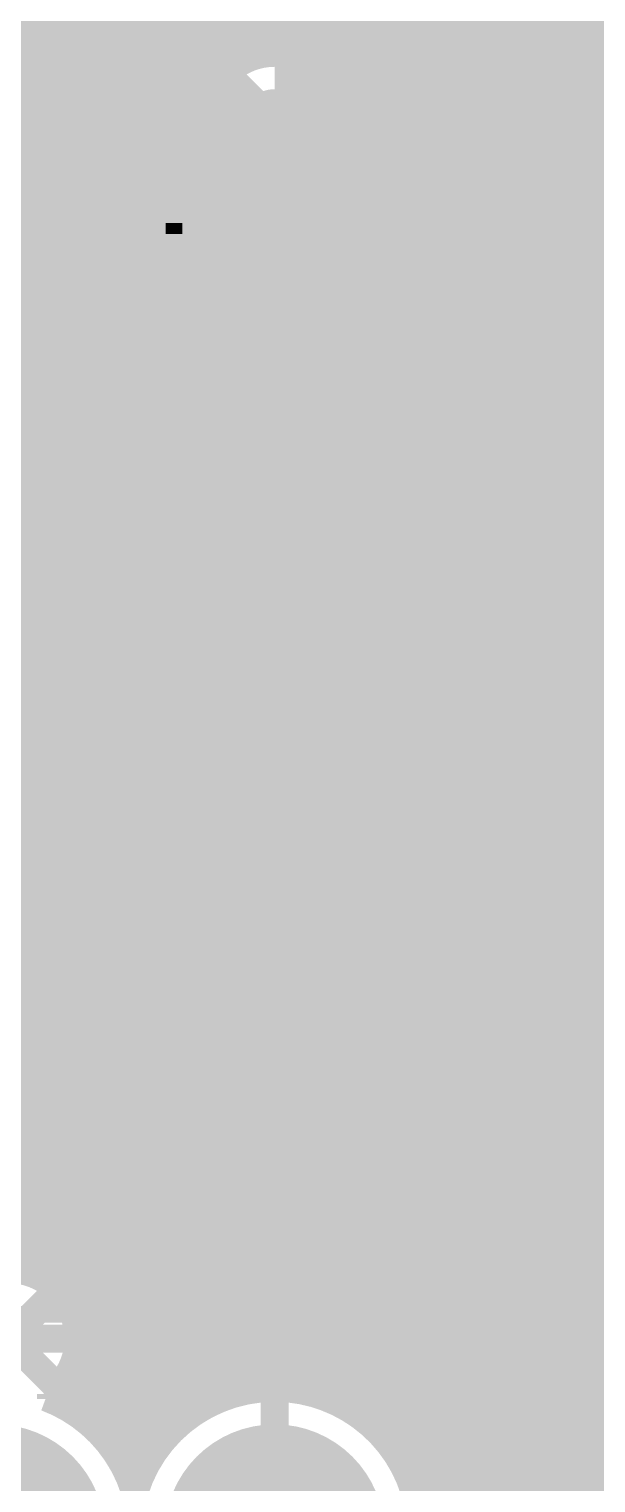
# Model space of a CAD drawing. Extents: x -3 to 92, y -53 to 125.
# Drawn here: x 25.07 to 30.22, y 105.24 to 118.45 of the extents above; entities that cross this region are included whole.
import ezdxf

# ---------------------------------------------------------------- set-up
doc = ezdxf.new("R2010")
doc.units = 0
doc.header["$MEASUREMENT"] = 0
doc.layers.get('0').update_dxf_attribs({"linetype": 'CONTINUOUS'})
for name, color, linetype in [('23-325-0_AST', 7, 'CONTINUOUS'), ('23-325-0_BOT', 7, 'CONTINUOUS'), ('23-325-0_DRD', 2, 'CONTINUOUS'), ('23-325-0_IN1', 4, 'CONTINUOUS'), ('23-325-0_IN2', 3, 'CONTINUOUS'), ('23-325-0_SMB', 5, 'CONTINUOUS'), ('23-325-0_SMT', 10, 'CONTINUOUS'), ('23-325-0_SPT', 14, 'CONTINUOUS'), ('23-325-0_SST', 9, 'CONTINUOUS'), ('23-325-0_TOP', 12, 'CONTINUOUS'), ('THRUHOLE_TAP', 8, 'CONTINUOUS')]:
    doc.layers.add(name, color=color, linetype=linetype)

# ---------------------------------------------------------------- blocks, each defined once
blk = doc.blocks.new('ROUND_32')
at = {"const_width": 0.99949}
blk.add_lwpolyline([(-0.499744, 0, 1), (0.499744, 0, 1)], format="xyb", close=True, dxfattribs=at)
blk = doc.blocks.new('ROUND_68')
at = {"const_width": 0.29972}
blk.add_lwpolyline([(-0.14986, 0, 1), (0.14986, 0, 1)], format="xyb", close=True, dxfattribs=at)
blk = doc.blocks.new('ROUND_78')
at = {"const_width": 0.29972}
blk.add_lwpolyline([(-0.14986, 0, 1), (0.14986, 0, 1)], format="xyb", close=True, dxfattribs=at)
blk = doc.blocks.new('RECTANGLE_18')
blk.add_solid([(1.3716, 1.0795), (1.3716, -1.0795), (-1.3716, 1.0795), (-1.3716, -1.0795)])
blk = doc.blocks.new('RECTANGLE_81')
blk.add_solid([(0.40005, 0.29972), (0.40005, -0.29972), (-0.40005, 0.29972), (-0.40005, -0.29972)])
blk = doc.blocks.new('RECTANGLE_44')
blk.add_solid([(0.35052, 0.25019), (0.35052, -0.25019), (-0.35052, 0.25019), (-0.35052, -0.25019)])
blk = doc.blocks.new('ROUND_84')
at = {"const_width": 0.10033}
blk.add_lwpolyline([(-0.050164, 0, 1), (0.050164, 0, 1)], format="xyb", close=True, dxfattribs=at)

msp = doc.modelspace()

# ---------------------------------------------------------------- linework, layer by layer
at = {"layer": '23-325-0_AST', "const_width": 0.1524}
for points in [[(22.76856, 115.22456), (22.7584, 116.3828), (23.114, 116.8146), (26.3144, 116.8146), (26.7716, 116.3574), (26.76398, 109.2327), (22.76602, 109.2327), (22.76602, 110.871), (22.76856, 115.22456)], [(26.797, 114.935), (26.797, 113.411), (27.813, 113.411), (27.813, 115.189), (26.924, 115.189), (26.797, 115.062), (26.797, 114.935)], [(28.702, 114.935), (28.702, 113.411), (29.718, 113.411), (29.718, 115.189), (28.829, 115.189), (28.702, 115.062), (28.702, 114.935)], [(25.56764, 114.41684), (25.56764, 114.18062)], [(25.56764, 114.3), (24.55164, 114.3), (24.71928, 114.18062)], [(24.71928, 113.69802), (24.55164, 113.6396), (24.55164, 113.284), (24.71928, 113.22304), (24.88946, 113.22304), (25.05964, 113.284), (25.05964, 113.6396), (25.22728, 113.69802), (25.39746, 113.69802), (25.56764, 113.6396), (25.56764, 113.284), (25.39746, 113.22304)], [(29.29382, 112.97158), (29.29382, 112.61598), (29.12618, 112.55502), (28.956, 112.55502), (28.78582, 112.61598), (28.78582, 112.97158), (28.956, 113.03), (29.12618, 113.03), (29.80182, 112.79378)], [(24.55164, 112.85982), (24.88946, 112.85982), (25.56764, 112.6236), (24.88946, 112.38484), (24.55164, 112.38484)], [(28.15082, 112.85982), (28.15082, 112.38738), (27.47518, 112.85982), (27.305, 112.85982), (27.13482, 112.8014), (27.13482, 112.4458), (27.305, 112.38738)], [(28.956, 112.1918), (28.78582, 112.13338), (28.78582, 111.77778), (28.956, 111.71682), (29.12618, 111.71682), (29.29382, 111.77778), (29.29382, 112.13338), (29.464, 112.1918), (29.63418, 112.1918), (29.80182, 112.13338), (29.80182, 111.77778), (29.63418, 111.71682)], [(28.15082, 112.02162), (28.15082, 111.7854)], [(25.56764, 111.7854), (24.55164, 111.7854)], [(28.15082, 111.90478), (27.13482, 111.90478), (27.305, 111.7854)], [(27.305, 111.3028), (27.13482, 111.24438), (27.13482, 110.88878), (27.305, 110.82782), (27.47518, 110.82782), (27.64282, 110.88878), (27.64282, 111.24438), (27.813, 111.3028), (27.98318, 111.3028), (28.15082, 111.24438), (28.15082, 110.88878), (27.98318, 110.82782)], [(28.78582, 111.3536), (29.12618, 111.3536), (29.80182, 111.11738), (29.12618, 110.87862), (28.78582, 110.87862)], [(27.13482, 110.4646), (27.47518, 110.4646), (28.15082, 110.22838), (27.47518, 109.98962), (27.13482, 109.98962)], [(28.78582, 110.5154), (28.78582, 110.04042)], [(29.80182, 110.27918), (28.78582, 110.27918)], [(27.13482, 109.6264), (27.13482, 109.15142)], [(28.15082, 109.39018), (27.13482, 109.39018)], [(28.52928, 106.77398), (28.52928, 107.1753), (29.53004, 107.1753), (29.53004, 102.3747), (19.99996, 102.3747), (19.99996, 107.1753), (21.00072, 107.1753), (21.00072, 106.77398), (28.52928, 106.77398)]]:
    msp.add_lwpolyline(points, dxfattribs=at)
at = {"layer": '23-325-0_BOT', "const_width": 0.254}
for points in [[(28.702, 124.46), (28.702, 104.77246)], [(28.9306, 124.46), (28.9306, 105.01376)], [(29.1592, 124.46), (29.1592, 105.24236)], [(27.1018, 121.29262), (27.1018, 118.1989)], [(29.3878, 121.04878), (29.3878, 105.47096)], [(29.6164, 120.7643), (29.6164, 105.69956)], [(30.3022, 120.74906), (30.3022, 106.1212)], [(29.845, 120.66778), (29.845, 105.92816)], [(30.0736, 120.6627), (30.0736, 106.0958)], [(27.3304, 120.36298), (27.3304, 118.23192)], [(25.7302, 120.2309), (25.7302, 105.6894)], [(26.8732, 120.28678), (26.8732, 118.0592)], [(28.4734, 120.18772), (28.4734, 105.41)], [(25.5016, 120.10898), (25.5016, 106.71048)], [(25.9588, 119.98706), (25.9588, 105.36174)], [(26.6446, 120.0023), (26.6446, 105.92816)], [(27.559, 120.02008), (27.559, 118.17858)], [(27.7876, 119.91086), (27.7876, 118.00586)], [(28.2448, 119.97182), (28.2448, 105.7148)], [(25.3492, 119.83466), (25.3492, 106.9848)], [(26.1874, 119.9007), (26.1874, 105.49636)], [(26.416, 119.90578), (26.416, 105.76306)], [(28.0162, 119.89816), (28.0162, 105.89768)], [(63.06312, 118.4148), (25.3492, 118.4148)], [(27.06878, 118.1862), (25.3492, 118.1862)], [(62.99962, 118.1862), (27.54122, 118.1862)], [(26.7843, 117.9576), (25.3492, 117.9576)], [(63.02248, 117.9576), (27.8257, 117.9576)], [(26.68778, 117.729), (25.3492, 117.729)], [(63.1444, 117.729), (27.92222, 117.729)], [(26.6827, 117.5004), (25.3492, 117.5004)], [(69.81698, 117.5004), (27.9273, 117.5004)], [(26.76906, 117.2718), (25.3492, 117.2718)], [(79.8068, 117.2718), (27.84094, 117.2718)], [(26.8732, 117.14226), (26.8732, 106.0323)], [(27.7876, 117.1956), (27.7876, 106.01452)], [(27.0129, 117.0432), (25.3492, 117.0432)], [(27.559, 117.02542), (27.559, 106.08056)], [(79.96428, 117.0432), (27.59456, 117.0432)], [(27.1018, 117.0051), (27.1018, 106.08818)], [(27.3304, 116.97208), (27.3304, 106.10342)], [(80.14208, 116.8146), (25.3492, 116.8146)], [(80.34274, 116.586), (25.3492, 116.586)], [(80.57134, 116.3574), (25.3492, 116.3574)], [(80.83296, 116.1288), (25.3492, 116.1288)], [(81.13522, 115.9002), (25.3492, 115.9002)], [(81.49336, 115.6716), (25.3492, 115.6716)], [(81.93786, 115.443), (25.3492, 115.443)], [(82.54492, 115.2144), (25.3492, 115.2144)], [(86.233, 114.9858), (25.3492, 114.9858)], [(63.95466, 114.7572), (25.3492, 114.7572)], [(63.80226, 114.5286), (25.3492, 114.5286)], [(63.75908, 114.3), (25.3492, 114.3)], [(63.80226, 114.0714), (25.3492, 114.0714)], [(56.0959, 113.8428), (25.3492, 113.8428)], [(55.85206, 113.6142), (25.3492, 113.6142)], [(39.3446, 113.3856), (25.3492, 113.3856)], [(39.17442, 113.157), (25.3492, 113.157)], [(39.12108, 112.9284), (25.3492, 112.9284)], [(39.1541, 112.6998), (25.3492, 112.6998)], [(39.29126, 112.4712), (25.3492, 112.4712)], [(39.2938, 112.2426), (25.3492, 112.2426)], [(39.2938, 112.014), (25.3492, 112.014)], [(36.49472, 111.7854), (25.3492, 111.7854)], [(36.27882, 111.5568), (25.3492, 111.5568)], [(36.20516, 111.3282), (25.3492, 111.3282)], [(36.21786, 111.0996), (25.3492, 111.0996)], [(36.32708, 110.871), (25.3492, 110.871)], [(36.66998, 110.6424), (25.3492, 110.6424)], [(39.2938, 110.4138), (25.3492, 110.4138)], [(39.2938, 110.1852), (25.3492, 110.1852)], [(39.2938, 109.9566), (25.3492, 109.9566)], [(39.2938, 109.728), (25.3492, 109.728)], [(39.2938, 109.4994), (25.3492, 109.4994)], [(39.2938, 109.2708), (25.3492, 109.2708)], [(39.2938, 109.0422), (25.3492, 109.0422)], [(39.2938, 108.8136), (25.3492, 108.8136)], [(39.2938, 108.585), (25.3492, 108.585)], [(39.2938, 108.3564), (25.3492, 108.3564)], [(39.2938, 108.1278), (25.3492, 108.1278)], [(39.2938, 107.8992), (25.3492, 107.8992)], [(39.2938, 107.6706), (25.3492, 107.6706)], [(39.2938, 107.442), (25.3492, 107.442)], [(39.2938, 107.2134), (25.3492, 107.2134)], [(32.30626, 106.9848), (25.3492, 106.9848)], [(32.1691, 106.7562), (25.4889, 106.7562)], [(32.13608, 106.5276), (25.52192, 106.5276)], [(25.5016, 106.39298), (25.5016, 105.88244)], [(32.18942, 106.299), (25.46858, 106.299)], [(25.273, 106.05008), (25.273, 106.00436)], [(27.00274, 106.0704), (25.29586, 106.0704)], [(30.01518, 106.0704), (27.60726, 106.0704)], [(31.06166, 106.1212), (30.226, 106.1212)], [(29.90342, 105.98658), (28.76296, 104.84866)], [(26.50998, 105.8418), (25.56002, 105.8418)], [(29.7561, 105.8418), (28.10002, 105.8418)], [(31.496, 105.664), (30.226, 105.664), (29.083, 104.521), (29.083, 97.536), (27.305, 95.758), (27.305, 93.345)], [(26.27122, 105.6132), (25.79624, 105.6132)], [(29.5275, 105.6132), (28.33624, 105.6132)], [(26.12136, 105.3846), (25.9461, 105.3846)], [(29.2989, 105.3846), (28.4861, 105.3846)], [(29.0703, 105.156), (28.58008, 105.156)], [(30.41396, 105.2068), (29.5402, 104.3305)]]:
    msp.add_lwpolyline(points, dxfattribs=at)
for points in [[(27.305, 118.23192, 0.4142136), (26.67508, 117.602)], [(27.93492, 117.602, 0.4142136), (27.305, 118.23192)], [(26.67508, 117.602, 0.4142136), (27.305, 116.97208)], [(27.305, 116.97208, 0.4142136), (27.93492, 117.602)], [(25.52192, 106.553, 0.1914994), (25.34996, 106.98552)], [(25.22982, 106.0196, 0.2570008), (25.52338, 106.553)], [(27.305, 106.10596, 0.3286704), (26.035, 105.1687)], [(28.63596, 104.775, 0.4142136), (27.305, 106.10596)], [(30.226, 106.1212, 0.1989132), (29.90271, 105.98729)], [(26.035, 105.1687, 0.2322356), (25.23019, 106.02059)]]:
    msp.add_lwpolyline(points, format="xyb", dxfattribs=at)
at = {"layer": '23-325-0_DRD', "const_width": 0.254}
for points in [[(27.94, 118.237), (26.67, 116.967)], [(27.94, 116.967), (26.67, 118.237)], [(27.94, 113.538), (26.67, 112.268)], [(27.94, 112.268), (26.67, 113.538)], [(27.94, 113.538), (26.67, 112.268)], [(27.94, 112.268), (26.67, 113.538)], [(27.94, 113.538), (26.67, 112.268)], [(27.94, 112.268), (26.67, 113.538)], [(29.845, 113.284), (28.575, 112.014)], [(29.845, 112.014), (28.575, 113.284)], [(29.845, 113.284), (28.575, 112.014)], [(29.845, 112.014), (28.575, 113.284)], [(25.527, 107.188), (24.257, 105.918)], [(25.527, 105.918), (24.257, 107.188)], [(25.4, 104.775), (24.765, 105.41)], [(27.305, 105.41), (26.67, 104.775)], [(27.94, 104.775), (27.305, 105.41)]]:
    msp.add_lwpolyline(points, dxfattribs=at)
at = {"layer": '23-325-0_IN1', "const_width": 0.254}
for points in [[(29.591, 124.46), (29.591, 113.14938)], [(29.8196, 124.46), (29.8196, 112.80648)], [(30.0482, 124.46), (30.0482, 95.10522)], [(30.2768, 124.46), (30.2768, 89.7128)], [(27.0764, 121.29008), (27.0764, 118.18874)], [(27.305, 121.34342), (27.305, 118.23192)], [(25.7048, 120.28678), (25.7048, 105.7148)], [(26.8478, 120.2309), (26.8478, 118.0338)], [(28.448, 120.14962), (28.448, 105.45572)], [(25.4762, 120.03278), (25.4762, 106.78922)], [(25.9334, 120.0023), (25.9334, 105.41)], [(26.6192, 119.98706), (26.6192, 105.91546)], [(27.5336, 120.0404), (27.5336, 118.18874)], [(27.7622, 119.91848), (27.7622, 118.0338)], [(28.2194, 119.95912), (28.2194, 105.7402)], [(28.6766, 119.95912), (28.6766, 112.98428)], [(29.1338, 119.91848), (29.1338, 113.27384)], [(29.3624, 120.0404), (29.3624, 113.2586)], [(26.162, 119.90578), (26.162, 105.45572)], [(26.3906, 119.9007), (26.3906, 105.7402)], [(27.9908, 119.89562), (27.9908, 105.91546)], [(28.9052, 119.89562), (28.9052, 113.20018)], [(25.019, 119.65178), (25.019, 107.17022)], [(25.2476, 119.7483), (25.2476, 107.0737)], [(63.06312, 118.4148), (17.69618, 118.4148)], [(27.06878, 118.1862), (17.76984, 118.1862)], [(62.99962, 118.1862), (27.54122, 118.1862)], [(26.7843, 117.9576), (17.7546, 117.9576)], [(63.02248, 117.9576), (27.8257, 117.9576)], [(26.68778, 117.729), (17.64538, 117.729)], [(63.1444, 117.729), (27.92222, 117.729)], [(26.6827, 117.5004), (17.30248, 117.5004)], [(69.81698, 117.5004), (27.9273, 117.5004)], [(26.76906, 117.2718), (-2.413, 117.2718)], [(86.36, 117.2718), (27.84094, 117.2718)], [(26.8478, 117.16766), (26.8478, 113.3348)], [(27.7622, 117.16766), (27.7622, 113.3348)], [(27.0129, 117.0432), (-2.413, 117.0432)], [(27.0764, 117.01526), (27.0764, 113.48974)], [(27.5336, 117.01526), (27.5336, 113.48974)], [(86.36, 117.0432), (27.59456, 117.0432)], [(27.305, 116.97208), (27.305, 113.53292)], [(86.36, 116.8146), (-2.413, 116.8146)], [(86.36, 116.586), (-2.413, 116.586)], [(86.36, 116.3574), (-2.413, 116.3574)], [(86.36, 116.1288), (-2.413, 116.1288)], [(86.36, 115.9002), (-2.413, 115.9002)], [(86.36, 115.6716), (22.24786, 115.6716)], [(86.36, 115.443), (22.42058, 115.443)], [(86.36, 115.2144), (22.47392, 115.2144)], [(86.36, 114.9858), (22.4409, 114.9858)], [(63.95466, 114.7572), (22.3012, 114.7572)], [(63.80226, 114.5286), (-2.413, 114.5286)], [(63.75908, 114.3), (-2.413, 114.3)], [(63.80226, 114.0714), (-2.413, 114.0714)], [(56.0959, 113.8428), (-2.413, 113.8428)], [(55.85206, 113.6142), (-2.413, 113.6142)], [(26.8986, 113.3856), (-2.413, 113.3856)], [(32.60598, 113.3856), (27.70886, 113.3856)], [(26.72842, 113.157), (-2.413, 113.157)], [(28.83662, 113.157), (27.88158, 113.157)], [(30.74162, 113.157), (29.58084, 113.157)], [(26.67508, 112.9284), (-2.413, 112.9284)], [(28.64612, 112.9284), (27.93492, 112.9284)], [(30.55112, 112.9284), (29.77388, 112.9284)], [(26.7081, 112.6998), (-2.413, 112.6998)], [(28.58262, 112.6998), (27.9019, 112.6998)], [(30.48762, 112.6998), (29.83738, 112.6998)], [(26.84526, 112.4712), (-2.413, 112.4712)], [(26.8478, 112.46866), (26.8478, 106.02468)], [(28.60548, 112.4712), (27.7622, 112.4712)], [(27.7622, 112.46866), (27.7622, 106.02468)], [(30.51048, 112.4712), (29.81452, 112.4712)], [(29.8196, 112.48898), (29.8196, 95.3897)], [(27.0764, 112.31626), (27.0764, 106.08564)], [(27.305, 112.27308), (27.305, 106.10596)], [(27.5336, 112.31626), (27.5336, 106.08564)], [(28.6766, 112.31372), (28.6766, 84.91474)], [(28.7274, 112.2426), (-2.413, 112.2426)], [(29.591, 112.14608), (29.591, 95.48622)], [(30.6324, 112.2426), (29.69006, 112.2426)], [(73.54824, 112.014), (-2.413, 112.014)], [(28.9052, 112.09782), (28.9052, 95.15856)], [(29.1338, 112.02416), (29.1338, 95.40494)], [(29.3624, 112.03686), (29.3624, 95.4913)], [(36.49472, 111.7854), (-2.413, 111.7854)], [(36.27882, 111.5568), (-2.413, 111.5568)], [(36.20516, 111.3282), (21.78304, 111.3282)], [(36.21786, 111.0996), (21.97608, 111.0996)], [(36.32708, 110.871), (22.03958, 110.871)], [(36.66998, 110.6424), (22.01672, 110.6424)], [(72.40016, 110.4138), (21.89226, 110.4138)], [(72.25538, 110.1852), (7.85622, 110.1852)], [(72.19188, 109.9566), (8.1407, 109.9566)], [(40.26662, 109.728), (8.23722, 109.728)], [(32.6644, 109.4994), (24.22906, 109.4994)], [(32.54248, 109.2708), (24.35352, 109.2708)], [(32.51962, 109.0422), (24.37638, 109.0422)], [(32.58312, 108.8136), (24.31288, 108.8136)], [(32.77362, 108.585), (24.11984, 108.585)], [(86.36, 108.3564), (20.80006, 108.3564)], [(72.81926, 108.1278), (20.92452, 108.1278)], [(72.42302, 107.8992), (20.94738, 107.8992)], [(57.2516, 107.6706), (20.88388, 107.6706)], [(57.08142, 107.442), (20.69084, 107.442)], [(57.02808, 107.2134), (5.4483, 107.2134)], [(32.30626, 106.9848), (25.3492, 106.9848)], [(32.1691, 106.7562), (25.4889, 106.7562)], [(32.13608, 106.5276), (25.52192, 106.5276)], [(25.4762, 106.31678), (25.4762, 105.89768)], [(32.18942, 106.299), (25.46858, 106.299)], [(27.00274, 106.0704), (25.29586, 106.0704)], [(31.0134, 106.0704), (27.60726, 106.0704)], [(26.50998, 105.8418), (25.56002, 105.8418)], [(30.89148, 105.8418), (28.10002, 105.8418)], [(26.27122, 105.6132), (25.79624, 105.6132)], [(30.86862, 105.6132), (28.33624, 105.6132)], [(26.12136, 105.3846), (25.9461, 105.3846)], [(30.93212, 105.3846), (28.4861, 105.3846)], [(31.12262, 105.156), (28.58008, 105.156)]]:
    msp.add_lwpolyline(points, dxfattribs=at)
for points in [[(27.305, 118.23192, 0.4142136), (26.67508, 117.602)], [(27.93492, 117.602, 0.4142136), (27.305, 118.23192)], [(26.67508, 117.602, 0.4142136), (27.305, 116.97208)], [(27.305, 116.97208, 0.4142136), (27.93492, 117.602)], [(27.305, 113.53292, 0.4142136), (26.67508, 112.903)], [(27.305, 113.53292, 0.4142136), (26.67508, 112.903)], [(27.93492, 112.903, 0.4142136), (27.305, 113.53292)], [(27.93492, 112.903, 0.4142136), (27.305, 113.53292)], [(29.21, 113.27892, 0.4142136), (28.58008, 112.649)], [(29.83992, 112.649, 0.4142136), (29.21, 113.27892)], [(26.67508, 112.903, 0.4142136), (27.305, 112.27308)], [(26.67508, 112.903, 0.4142136), (27.305, 112.27308)], [(27.305, 112.27308, 0.4142136), (27.93492, 112.903)], [(27.305, 112.27308, 0.4142136), (27.93492, 112.903)], [(28.58008, 112.649, 0.4142136), (29.21, 112.01908)], [(29.21, 112.01908, 0.4142136), (29.83992, 112.649)], [(25.52192, 106.553, 0.4142136), (24.892, 107.18292)], [(25.22982, 106.0196, 0.2570008), (25.52338, 106.553)], [(27.305, 106.10596, 0.3286704), (26.035, 105.1687)], [(28.63596, 104.775, 0.4142136), (27.305, 106.10596)], [(26.035, 105.1687, 0.2322356), (25.23019, 106.02059)]]:
    msp.add_lwpolyline(points, format="xyb", dxfattribs=at)
at = {"layer": '23-325-0_IN2'}
for points, const_width in [([(27.305, 117.602), (40.767, 117.602), (45.085, 113.284), (56.388, 113.284)], 1.016), ([(21.844, 115.189), (41.402, 115.189), (45.466, 111.125), (61.341, 111.125)], 1.016), ([(20.32, 107.95), (30.226, 107.95), (33.528, 111.252), (36.83, 111.252)], 0.635), ([(24.892, 106.553), (32.766, 106.553)], 0.254)]:
    msp.add_lwpolyline(points, dxfattribs=dict(at, const_width=const_width))
at = {"layer": '23-325-0_SPT', "const_width": 0.127}
for points in [[(27.60472, 114.80038), (27.00528, 114.80038), (27.00528, 114.50066)], [(27.60472, 114.71656), (27.00528, 114.71656)], [(27.10688, 114.80038), (27.10688, 114.50066)], [(27.22118, 114.80038), (27.22118, 114.50066)], [(27.33548, 114.80038), (27.33548, 114.50066)], [(27.44978, 114.80038), (27.44978, 114.50066)], [(27.56408, 114.80038), (27.56408, 114.50066)], [(27.60472, 114.80038), (27.60472, 114.50066)], [(29.50972, 114.80038), (28.91028, 114.80038), (28.91028, 114.50066)], [(29.50972, 114.71656), (28.91028, 114.71656)], [(29.01188, 114.80038), (29.01188, 114.50066)], [(29.12618, 114.80038), (29.12618, 114.50066)], [(29.24048, 114.80038), (29.24048, 114.50066)], [(29.35478, 114.80038), (29.35478, 114.50066)], [(29.46908, 114.80038), (29.46908, 114.50066)], [(29.50972, 114.80038), (29.50972, 114.50066)], [(27.60472, 114.60226), (27.00528, 114.60226)], [(29.50972, 114.60226), (28.91028, 114.60226)], [(27.60472, 114.50066), (27.00528, 114.50066)], [(29.50972, 114.50066), (28.91028, 114.50066)], [(27.00528, 114.09934), (27.00528, 113.79962)], [(27.60472, 114.09934), (27.00528, 114.09934)], [(27.60472, 114.09934), (27.60472, 113.79962), (27.00528, 113.79962)], [(27.10688, 114.09934), (27.10688, 113.79962)], [(27.22118, 114.09934), (27.22118, 113.79962)], [(27.33548, 114.09934), (27.33548, 113.79962)], [(27.44978, 114.09934), (27.44978, 113.79962)], [(27.56408, 114.09934), (27.56408, 113.79962)], [(28.91028, 114.09934), (28.91028, 113.79962)], [(29.50972, 114.09934), (28.91028, 114.09934)], [(29.50972, 114.09934), (29.50972, 113.79962), (28.91028, 113.79962)], [(29.01188, 114.09934), (29.01188, 113.79962)], [(29.12618, 114.09934), (29.12618, 113.79962)], [(29.24048, 114.09934), (29.24048, 113.79962)], [(29.35478, 114.09934), (29.35478, 113.79962)], [(29.46908, 114.09934), (29.46908, 113.79962)], [(27.60472, 114.01552), (27.00528, 114.01552)], [(27.60472, 113.90122), (27.00528, 113.90122)], [(29.50972, 114.01552), (28.91028, 114.01552)], [(29.50972, 113.90122), (28.91028, 113.90122)]]:
    msp.add_lwpolyline(points, dxfattribs=at)
at = {"layer": '23-325-0_SST', "const_width": 0.1524}
for points in [[(26.13406, 117.1194), (26.13406, 118.1354), (26.01468, 117.96522)], [(29.29382, 118.30558), (29.29382, 117.94998), (29.12618, 117.88902), (28.956, 117.88902), (28.78582, 117.94998), (28.78582, 118.30558), (28.956, 118.364), (29.12618, 118.364), (29.80182, 118.12778)], [(25.53208, 117.96522), (25.47366, 118.1354), (25.11806, 118.1354), (25.05964, 117.96522), (25.05964, 117.79504), (25.11806, 117.6274), (25.47366, 117.6274), (25.53208, 117.45722), (25.53208, 117.28704), (25.47366, 117.1194), (25.11806, 117.1194), (25.05964, 117.28704)], [(28.956, 117.5258), (28.78582, 117.46738), (28.78582, 117.11178), (28.956, 117.05082), (29.12618, 117.05082), (29.29382, 117.11178), (29.29382, 117.46738), (29.464, 117.5258), (29.63418, 117.5258), (29.80182, 117.46738), (29.80182, 117.11178), (29.63418, 117.05082)], [(26.25344, 117.1194), (26.01468, 117.1194)], [(22.76856, 115.22456), (22.76602, 110.871), (22.76602, 109.2327), (26.76398, 109.2327), (26.7716, 116.3574), (26.3144, 116.8146), (23.114, 116.8146), (22.7584, 116.3828), (22.76856, 115.22456)], [(26.3144, 116.7638), (23.114, 116.7638), (22.987, 116.6114), (22.9108, 116.5606), (22.86, 116.5098)], [(26.32964, 116.74856), (23.1013, 116.74856)], [(25.019, 116.7638), (25.019, 116.586)], [(25.15616, 116.7638), (25.15616, 116.586)], [(25.29332, 116.7638), (25.29332, 116.586)], [(25.43048, 116.7638), (25.43048, 116.586)], [(25.56764, 116.7638), (25.56764, 116.586)], [(25.7048, 116.7638), (25.7048, 116.586)], [(25.84196, 116.7638), (25.84196, 116.586)], [(25.97912, 116.7638), (25.97912, 116.586)], [(26.11628, 116.7638), (26.11628, 116.586)], [(26.25344, 116.7638), (26.25344, 116.586)], [(26.3144, 116.7638), (26.4922, 116.586)], [(26.3906, 116.6876), (26.3906, 116.586)], [(28.78582, 116.6876), (29.12618, 116.6876), (29.80182, 116.45138), (29.12618, 116.21262), (28.78582, 116.21262)], [(26.4668, 116.6114), (22.987, 116.6114)], [(26.4922, 116.586), (22.987, 116.586)], [(28.78582, 115.8494), (28.78582, 115.37442)], [(29.80182, 115.61318), (28.78582, 115.61318)], [(26.797, 114.935), (26.797, 115.062), (26.924, 115.189), (27.813, 115.189), (27.813, 113.411), (26.797, 113.411), (26.797, 114.935)], [(28.702, 114.935), (28.702, 115.062), (28.829, 115.189), (29.718, 115.189), (29.718, 113.411), (28.702, 113.411), (28.702, 114.935)], [(22.8092, 113.8428), (26.7462, 113.8428)], [(28.15082, 112.85982), (28.15082, 112.38738), (27.47518, 112.85982), (27.305, 112.85982), (27.13482, 112.8014), (27.13482, 112.4458), (27.305, 112.38738)], [(28.15082, 112.02162), (28.15082, 111.7854)], [(28.15082, 111.90478), (27.13482, 111.90478), (27.305, 111.7854)], [(27.305, 111.3028), (27.13482, 111.24438), (27.13482, 110.88878), (27.305, 110.82782), (27.47518, 110.82782), (27.64282, 110.88878), (27.64282, 111.24438), (27.813, 111.3028), (27.98318, 111.3028), (28.15082, 111.24438), (28.15082, 110.88878), (27.98318, 110.82782)], [(27.13482, 110.4646), (27.47518, 110.4646), (28.15082, 110.22838), (27.47518, 109.98962), (27.13482, 109.98962)], [(29.6164, 110.40618), (29.14142, 110.40618)], [(29.38018, 109.39018), (29.38018, 110.40618)], [(30.4546, 110.40618), (30.4546, 110.06582), (30.21838, 109.39018), (29.97962, 110.06582), (29.97962, 110.40618)], [(27.13482, 109.6264), (27.13482, 109.15142)], [(28.15082, 109.39018), (27.13482, 109.39018)], [(25.64638, 107.23118), (25.64638, 108.24718), (25.527, 108.077)], [(24.56942, 107.73918), (24.92502, 107.73918), (25.0444, 107.90682), (25.0444, 108.077), (24.92502, 108.24718), (24.56942, 108.24718), (24.56942, 107.23118)], [(28.52928, 106.77398), (28.52928, 107.1753), (29.53004, 107.1753), (29.53004, 102.3747), (19.99996, 102.3747), (19.99996, 107.1753), (21.00072, 107.1753), (21.00072, 106.77398), (28.52928, 106.77398)], [(25.76322, 107.23118), (25.527, 107.23118)]]:
    msp.add_lwpolyline(points, dxfattribs=at)
at = {"layer": '23-325-0_TOP'}
for points, const_width in [([(25.5778, 119.00408), (25.5778, 118.0338), (24.765, 117.221), (16.002, 117.221), (14.0208, 115.2398), (13.97, 115.2398)], 0.2794), ([(25.07996, 119.00408), (25.07996, 118.29796), (24.511, 117.729)], 0.254), ([(26.07818, 119.00408), (26.07818, 117.64518), (25.146, 116.713)], 0.2794), ([(26.57856, 119.00408), (26.57856, 117.602), (27.305, 117.602)], 0.254), ([(27.305, 117.602), (26.57856, 117.602), (26.57856, 119.00408)], 0.254), ([(27.305, 117.602), (26.57856, 117.602), (26.57856, 119.00408)], 0.254), ([(27.305, 114.69878), (27.305, 116.078), (29.5783, 118.3513), (29.5783, 119.00408)], 0.254), ([(28.0797, 119.00408), (28.0797, 118.3767)], 0.254), ([(28.57754, 118.1735), (28.57754, 119.00408)], 0.254), ([(29.21, 114.69878), (29.21, 117.221), (30.07868, 118.08968), (30.07868, 119.00408)], 0.254), ([(28.0797, 118.3767), (28.0797, 118.2497), (27.432, 117.602), (27.305, 117.602)], 0.2794), ([(28.75534, 118.1735), (28.14066, 117.56136)], 0.254), ([(28.7655, 118.1862), (28.54452, 118.1862)], 0.254), ([(28.59786, 118.1735), (28.55976, 118.1735)], 0.254), ([(28.75534, 118.1735), (28.59786, 118.1735)], 0.254), ([(28.6766, 118.1735), (28.6766, 118.09476)], 0.254), ([(24.9428, 115.2398), (27.305, 117.602)], 1.016), ([(28.5369, 117.9576), (28.448, 117.9576)], 0.254), ([(28.448, 117.9576), (28.448, 117.86616)], 0.254), ([(28.4099, 117.91696), (28.14066, 117.64772)], 0.254), ([(28.2194, 117.72392), (28.2194, 117.63756)], 0.254), ([(28.3083, 117.729), (28.22194, 117.729)], 0.254), ([(28.14066, 117.56136), (28.14066, 117.602)], 0.254), ([(28.1432, 117.602), (28.14195, 117.64779)], 0.254), ([(25.146, 116.713), (23.241, 116.713)], 0.254), ([(25.7048, 115.2398), (24.9428, 115.2398), (24.765, 115.2398)], 0.254), ([(-0.0762, 59.69), (-0.381, 59.69), (-0.889, 60.198), (-0.889, 67.31), (2.794, 70.993), (2.794, 107.442), (7.62, 112.268), (27.686, 112.268), (28.194, 112.776), (28.194, 114.046), (28.84678, 114.69878), (29.21, 114.69878)], 0.254), ([(27.305, 114.69878), (26.94178, 114.69878), (26.543, 114.3), (26.543, 113.792), (25.527, 112.776), (7.366, 112.776), (2.286, 107.696), (2.286, 71.501), (1.27, 70.485)], 0.254), ([(36.83, 114.69878), (36.21278, 114.69878), (35.814, 114.3), (35.814, 112.395), (34.798, 111.379), (33.147, 111.379), (29.718, 107.95), (29.718, 104.267), (27.432, 101.981), (22.606, 101.981), (17.145, 107.442), (6.731, 107.442), (6.223, 107.95), (4.064, 107.95), (3.302, 107.188), (3.302, 71.628), (8.1788, 66.7512), (8.1788, 66.675)], 0.254), ([(34.925, 114.69878), (34.43478, 114.69878), (33.782, 114.046), (33.782, 112.776), (29.083, 108.077), (29.083, 104.394), (27.686, 102.997), (27.305, 102.997)], 0.254), ([(31.115, 114.69878), (30.33268, 114.69878), (29.972, 114.3381), (29.972, 111.633), (27.305, 108.966), (27.305, 104.775)], 0.254), ([(25.9461, 113.8428), (8.31596, 113.8428)], 0.254), ([(27.305, 113.89868), (27.305, 112.903)], 0.254), ([(27.305, 112.903), (27.305, 113.89868), (27.305, 112.903)], 0.254), ([(27.305, 113.31956), (27.305, 113.89868)], 0.254), ([(29.21, 113.89868), (29.21, 112.649)], 0.254), ([(29.21, 113.89868), (29.21, 112.649)], 0.254), ([(29.21, 113.31956), (29.21, 113.89868)], 0.254), ([(25.9334, 113.8301), (23.0632, 113.8301)], 0.254), ([(25.019, 113.8301), (25.019, 113.2332)], 0.254), ([(25.2476, 113.8301), (25.2476, 113.2332)], 0.254), ([(25.9334, 113.8301), (25.3365, 113.2332)], 0.254), ([(25.4762, 113.8301), (25.4762, 113.37036)], 0.254), ([(25.7048, 113.8301), (25.7048, 113.59896)], 0.254), ([(25.7175, 113.6142), (8.08736, 113.6142)], 0.254), ([(25.4889, 113.3856), (7.85876, 113.3856)], 0.254), ([(26.71572, 113.31956), (26.12136, 112.7252)], 0.254), ([(27.7368, 113.31956), (26.71572, 113.31956)], 0.254), ([(26.8478, 113.31956), (26.8478, 112.7252)], 0.254), ([(27.0764, 113.31956), (27.0764, 112.7252)], 0.254), ([(27.305, 113.31956), (27.305, 112.7252)], 0.254), ([(27.5336, 113.31956), (27.5336, 112.76076)], 0.254), ([(27.7368, 113.31956), (27.7368, 112.96396)], 0.254), ([(29.5148, 113.31956), (28.6512, 113.31956)], 0.254), ([(28.6512, 113.31956), (28.6512, 112.776)], 0.254), ([(28.6766, 113.31956), (28.6766, 110.98276)], 0.254), ([(28.9052, 113.31956), (28.9052, 111.21136)], 0.254), ([(29.1338, 113.31956), (29.1338, 111.43996)], 0.254), ([(29.3624, 113.31956), (29.3624, 111.66856)], 0.254), ([(29.5148, 113.31956), (29.5148, 111.82096)], 0.254), ([(25.3365, 113.2332), (7.70636, 113.2332)], 0.254), ([(26.6192, 113.2205), (26.6192, 112.7252)], 0.254), ([(27.7368, 113.157), (26.55316, 113.157)], 0.254), ([(29.5148, 113.157), (28.6512, 113.157)], 0.254), ([(27.6987, 112.9284), (26.32456, 112.9284)], 0.254), ([(26.3906, 112.9919), (26.3906, 112.7252)], 0.254), ([(27.7368, 112.96396), (27.4955, 112.7252)], 0.254), ([(29.5148, 112.9284), (28.6512, 112.9284)], 0.254), ([(33.3248, 112.96396), (28.76296, 108.40466)], 0.254), ([(27.4955, 112.7252), (26.12136, 112.7252)], 0.254), ([(26.162, 112.7633), (26.162, 112.7252)], 0.254), ([(29.5148, 112.6998), (28.64358, 112.6998)], 0.254), ([(28.51658, 112.45342), (28.01366, 111.94796)], 0.254), ([(29.5148, 112.4712), (28.53436, 112.4712)], 0.254), ([(28.448, 112.3823), (28.448, 110.75416)], 0.254), ([(28.2194, 112.1537), (28.2194, 110.52556)], 0.254), ([(29.5148, 112.2426), (28.30576, 112.2426)], 0.254), ([(29.5148, 112.014), (28.07716, 112.014)], 0.254), ([(27.9908, 111.92764), (27.9908, 110.29696)], 0.254), ([(29.4767, 111.7854), (7.78256, 111.7854)], 0.254), ([(27.686, 111.8108), (7.80796, 111.8108)], 0.254), ([(25.019, 111.8108), (25.019, 107.17022)], 0.254), ([(25.2476, 111.8108), (25.2476, 107.0737)], 0.254), ([(25.4762, 111.8108), (25.4762, 106.78922)], 0.254), ([(25.7048, 111.8108), (25.7048, 105.7148)], 0.254), ([(25.9334, 111.8108), (25.9334, 105.4227)], 0.254), ([(26.162, 111.8108), (26.162, 105.45572)], 0.254), ([(26.3906, 111.8108), (26.3906, 105.7402)], 0.254), ([(26.6192, 111.8108), (26.6192, 105.91546)], 0.254), ([(26.8478, 111.8108), (26.8478, 108.966)], 0.254), ([(29.5148, 111.82096), (26.98496, 109.29366)], 0.254), ([(27.0764, 111.8108), (27.0764, 109.38256)], 0.254), ([(27.305, 111.8108), (27.305, 109.61116)], 0.254), ([(27.5336, 111.8108), (27.5336, 109.83976)], 0.254), ([(27.7622, 111.81588), (27.7622, 110.06836)], 0.254), ([(29.2481, 111.5568), (7.55396, 111.5568)], 0.254), ([(29.0195, 111.3282), (7.32536, 111.3282)], 0.254), ([(31.6865, 111.3282), (30.31236, 111.3282)], 0.254), ([(30.29458, 111.31042), (27.7622, 108.7755)], 0.254), ([(30.2768, 111.2901), (30.2768, 109.91596)], 0.254), ([(28.7909, 111.0996), (7.09676, 111.0996)], 0.254), ([(31.4579, 111.0996), (30.08376, 111.0996)], 0.254), ([(30.0482, 111.0615), (30.0482, 109.68736)], 0.254), ([(28.5623, 110.871), (6.86816, 110.871)], 0.254), ([(29.8196, 110.8329), (29.8196, 109.45876)], 0.254), ([(31.2293, 110.871), (29.85516, 110.871)], 0.254), ([(28.3337, 110.6424), (6.63956, 110.6424)], 0.254), ([(29.591, 110.6043), (29.591, 109.23016)], 0.254), ([(31.0007, 110.6424), (29.62656, 110.6424)], 0.254), ([(28.1051, 110.4138), (6.41096, 110.4138)], 0.254), ([(30.7721, 110.4138), (29.39796, 110.4138)], 0.254), ([(29.3624, 110.3757), (29.3624, 109.00156)], 0.254), ([(27.8765, 110.1852), (7.8994, 110.1852)], 0.254), ([(29.1338, 110.1471), (29.1338, 108.77296)], 0.254), ([(30.5435, 110.1852), (29.16936, 110.1852)], 0.254), ([(27.6479, 109.9566), (8.16102, 109.9566)], 0.254), ([(28.9052, 109.9185), (28.9052, 108.54436)], 0.254), ([(30.3149, 109.9566), (28.94076, 109.9566)], 0.254), ([(27.4193, 109.728), (8.255, 109.728)], 0.254), ([(28.6766, 109.6899), (28.6766, 108.28528)], 0.254), ([(30.0863, 109.728), (28.71216, 109.728)], 0.254), ([(27.1907, 109.4994), (8.2677, 109.4994)], 0.254), ([(29.8577, 109.4994), (28.48356, 109.4994)], 0.254), ([(28.448, 109.4613), (28.448, 105.45572)], 0.254), ([(26.96464, 109.2708), (9.7028, 109.2708)], 0.254), ([(28.2194, 109.2327), (28.2194, 105.7402)], 0.254), ([(29.6291, 109.2708), (28.25496, 109.2708)], 0.254), ([(26.85288, 109.0422), (17.6022, 109.0422)], 0.254), ([(26.8478, 108.966), (26.8478, 106.02468)], 0.254), ([(27.9908, 109.0041), (27.9908, 105.91546)], 0.254), ([(29.4005, 109.0422), (28.02636, 109.0422)], 0.254), ([(26.8478, 108.8136), (17.8308, 108.8136)], 0.254), ([(27.7622, 108.7755), (27.7622, 106.02468)], 0.254), ([(29.1719, 108.8136), (27.79776, 108.8136)], 0.254), ([(26.8478, 108.585), (18.0594, 108.585)], 0.254), ([(28.9433, 108.585), (27.7622, 108.585)], 0.254), ([(26.8478, 108.3564), (20.80006, 108.3564)], 0.254), ([(28.71978, 108.3564), (27.7622, 108.3564)], 0.254), ([(26.8478, 108.1278), (20.92452, 108.1278)], 0.254), ([(28.62834, 108.1278), (27.7622, 108.1278)], 0.254), ([(28.6258, 108.077), (28.6258, 104.93248)], 0.254), ([(26.8478, 107.8992), (20.94738, 107.8992)], 0.254), ([(28.6258, 107.8992), (27.7622, 107.8992)], 0.254), ([(26.8478, 107.6706), (20.88388, 107.6706)], 0.254), ([(28.6258, 107.6706), (27.7622, 107.6706)], 0.254), ([(26.8478, 107.442), (20.69084, 107.442)], 0.254), ([(28.6258, 107.442), (27.7622, 107.442)], 0.254), ([(26.8478, 107.2134), (19.431, 107.2134)], 0.254), ([(28.6258, 107.2134), (27.7622, 107.2134)], 0.254), ([(26.8478, 106.9848), (25.3492, 106.9848)], 0.254), ([(28.6258, 106.9848), (27.7622, 106.9848)], 0.254), ([(26.8478, 106.7562), (25.4889, 106.7562)], 0.254), ([(28.6258, 106.7562), (27.7622, 106.7562)], 0.254), ([(26.8478, 106.5276), (25.52192, 106.5276)], 0.254), ([(28.6258, 106.5276), (27.7622, 106.5276)], 0.254), ([(25.4762, 106.31678), (25.4762, 105.89768)], 0.254), ([(26.8478, 106.299), (25.46858, 106.299)], 0.254), ([(28.6258, 106.299), (27.7622, 106.299)], 0.254), ([(26.8478, 106.0704), (25.29586, 106.0704)], 0.254), ([(28.6258, 106.0704), (27.7622, 106.0704)], 0.254), ([(26.50998, 105.8418), (25.56002, 105.8418)], 0.254), ([(28.6258, 105.8418), (28.10002, 105.8418)], 0.254), ([(26.27122, 105.6132), (25.79624, 105.6132)], 0.254), ([(28.6258, 105.6132), (28.33624, 105.6132)], 0.254), ([(26.14168, 105.4227), (25.92578, 105.4227)], 0.254), ([(28.6258, 105.3846), (28.4861, 105.3846)], 0.254), ([(28.6258, 105.156), (28.58008, 105.156)], 0.254)]:
    msp.add_lwpolyline(points, dxfattribs=dict(at, const_width=const_width))
at = {"layer": '23-325-0_TOP', "const_width": 0.254}
for points in [[(28.4099, 117.91696, 0.1577549), (28.54223, 118.17346)], [(28.4099, 117.91696, 0.1577549), (28.54223, 118.17346)], [(28.51658, 112.45342, 0.1989124), (28.6502, 112.776)], [(28.51658, 112.45342, 0.1989124), (28.6502, 112.776)], [(27.686, 111.8108, 0.1989116), (28.00929, 111.94471)], [(30.29458, 111.31042, 0.1989124), (30.4282, 111.633)], [(26.98242, 109.28858, 0.1989124), (26.8488, 108.966)], [(26.98242, 109.28858, 0.1989124), (26.8488, 108.966)], [(28.76042, 108.39958, 0.1989124), (28.6268, 108.077)], [(28.76042, 108.39958, 0.1989124), (28.6268, 108.077)], [(25.52192, 106.553, 0.4142136), (24.892, 107.18292)], [(25.22982, 106.0196, 0.2570008), (25.52338, 106.553)], [(25.92578, 105.4227, 0.1779468), (25.23006, 106.02025)], [(26.8478, 106.02468, 0.1799154), (26.14237, 105.42232)], [(28.6258, 104.93248, 0.282526), (27.7622, 106.02468)]]:
    msp.add_lwpolyline(points, format="xyb", dxfattribs=at)

# ---------------------------------------------------------------- block references
at = {"layer": '23-325-0_BOT'}
for name, p in [('ROUND_68', (27.305, 117.602)), ('ROUND_68', (27.305, 112.903)), ('ROUND_68', (29.21, 112.649)), ('ROUND_68', (24.892, 106.553)), ('ROUND_32', (24.765, 104.775)), ('ROUND_32', (27.305, 104.775))]:
    msp.add_blockref(name, p, dxfattribs=at)
at = {"layer": '23-325-0_IN1'}
for name, p in [('ROUND_78', (27.305, 117.602)), ('ROUND_78', (27.305, 112.903)), ('ROUND_78', (29.21, 112.649)), ('ROUND_78', (24.892, 106.553)), ('ROUND_32', (24.765, 104.775)), ('ROUND_32', (27.305, 104.775))]:
    msp.add_blockref(name, p, dxfattribs=at)
at = {"layer": '23-325-0_IN2'}
for name, p in [('ROUND_68', (27.305, 117.602)), ('ROUND_78', (27.305, 112.903)), ('ROUND_78', (29.21, 112.649)), ('ROUND_78', (24.892, 106.553)), ('ROUND_32', (24.765, 104.775)), ('ROUND_32', (27.305, 104.775))]:
    msp.add_blockref(name, p, dxfattribs=at)
at = {"layer": '23-325-0_SMB'}
for p in [(24.765, 104.775), (27.305, 104.775)]:
    msp.add_blockref('ROUND_32', p, dxfattribs=at)
at = {"layer": '23-325-0_SMT'}
for name, p in [('RECTANGLE_18', (24.765, 115.2398)), ('RECTANGLE_81', (27.305, 114.69878)), ('RECTANGLE_81', (29.21, 114.69878)), ('RECTANGLE_81', (27.305, 113.89868)), ('RECTANGLE_81', (29.21, 113.89868)), ('RECTANGLE_18', (24.765, 110.8202)), ('ROUND_32', (24.765, 104.775)), ('ROUND_32', (27.305, 104.775))]:
    msp.add_blockref(name, p, dxfattribs=at)
at = {"layer": '23-325-0_SPT'}
for p in [(24.765, 115.2398), (24.765, 110.8202)]:
    msp.add_blockref('RECTANGLE_18', p, dxfattribs=at)
at = {"layer": '23-325-0_TOP'}
for name, p in [('ROUND_68', (27.305, 117.602)), ('RECTANGLE_18', (24.765, 115.2398)), ('RECTANGLE_44', (27.305, 114.69878)), ('RECTANGLE_44', (29.21, 114.69878)), ('RECTANGLE_44', (27.305, 113.89868)), ('RECTANGLE_44', (29.21, 113.89868)), ('ROUND_68', (27.305, 112.903)), ('ROUND_68', (29.21, 112.649)), ('RECTANGLE_18', (24.765, 110.8202)), ('ROUND_68', (24.892, 106.553)), ('ROUND_32', (24.765, 104.775)), ('ROUND_32', (27.305, 104.775))]:
    msp.add_blockref(name, p, dxfattribs=at)
at = {"layer": 'THRUHOLE_TAP'}
for p in [(27.305, 117.602), (27.305, 112.903), (29.21, 112.649)]:
    msp.add_blockref('ROUND_84', p, dxfattribs=at)

doc.saveas('drawing.dxf')
